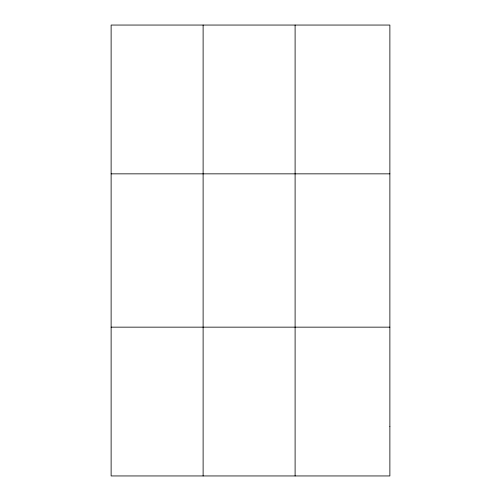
<?xml version="1.0" encoding="UTF-8"?>
<svg xmlns="http://www.w3.org/2000/svg" width="501" height="501" viewBox="0 0 501 501"><rect width="100%" height="100%" fill="white"/><g stroke="black" fill="none" stroke-linecap="round" stroke-linejoin="round"><path stroke-width="0.75" d="M203.112 25.05L203.112 475.95M295.102 25.05L295.102 475.95M111.122 173.847L389.878 173.847M111.122 327.153L389.878 327.153M389.878 426.351L389.878 475.95L111.122 475.95L111.122 25.05L389.878 25.05L389.878 426.351"/></g></svg>
